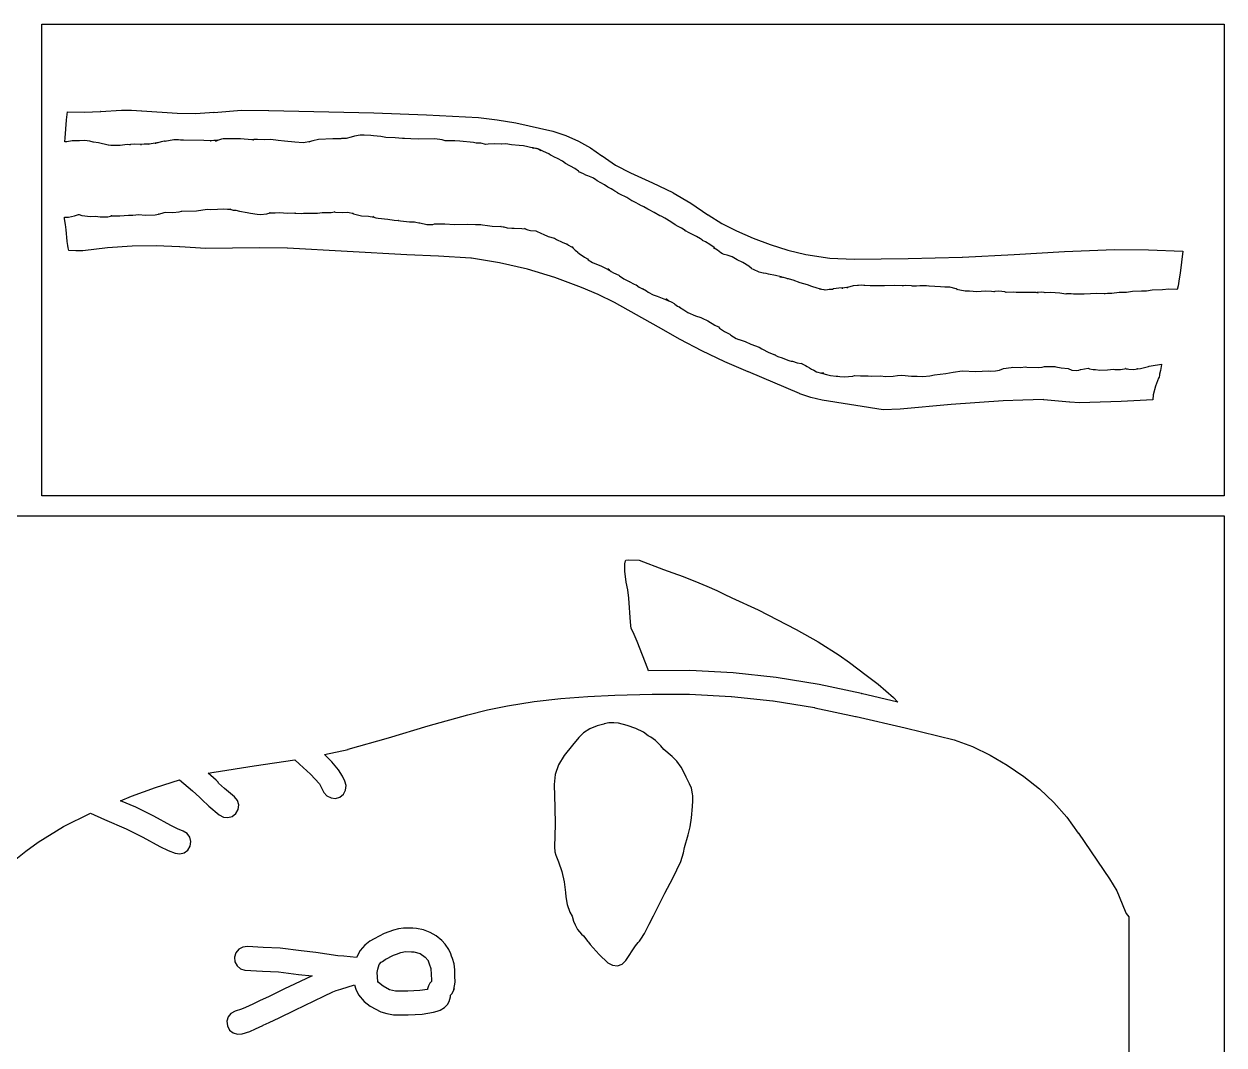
# Model space of a CAD drawing. Extents: x -1 to 629, y 2 to 3679.
# Drawn here: x 258.6 to 502.8, y 3471.5 to 3679.1 of the extents above; entities that cross this region are included whole.
import ezdxf

# ---------------------------------------------------------------- set-up
doc = ezdxf.new("R2010")
doc.units = 0

msp = doc.modelspace()

# ---------------------------------------------------------------- linework, layer by layer
at = {"layer": 'Calque 1'}
for p, q in [((262.226, 3679.14), (502.75, 3679.14)), ((262.226, 3583.15), (262.226, 3679.14)), ((502.75, 3679.14), (502.75, 3583.15)), ((266.977, 3656.01), (267.255, 3659.59)), ((267.255, 3659.64), (267.454, 3661.28)), ((267.255, 3659.61), (267.255, 3659.64)), ((267.255, 3659.59), (267.255, 3659.61)), ((267.454, 3661.28), (270.885, 3661.2)), ((270.885, 3661.2), (274.235, 3661.36)), ((274.203, 3661.36), (278.468, 3661.6)), ((274.235, 3661.36), (274.203, 3661.36)), ((278.468, 3661.6), (280.514, 3661.62)), ((280.514, 3661.62), (282.501, 3661.49)), ((282.501, 3661.49), (282.591, 3661.46)), ((282.591, 3661.46), (289.792, 3660.99)), ((289.792, 3660.99), (293.507, 3660.93)), ((293.507, 3660.93), (297.288, 3661.2)), ((297.254, 3661.17), (302.852, 3661.6)), ((297.288, 3661.2), (297.254, 3661.17)), ((302.852, 3661.6), (308.385, 3661.57)), ((308.385, 3661.57), (308.438, 3661.57)), ((308.438, 3661.57), (329.816, 3661.04)), ((329.816, 3661.04), (340.471, 3660.67)), ((340.471, 3660.67), (351.099, 3660.11)), ((351.099, 3660.11), (354.898, 3659.64)), ((354.898, 3659.64), (358.685, 3659.03)), ((358.685, 3659.03), (366.212, 3657.34)), ((366.212, 3657.34), (368.85, 3656.46)), ((266.893, 3655.17), (266.977, 3656.01)), ((267.319, 3655.19), (266.893, 3655.17)), ((266.977, 3656.01), (266.977, 3656.01)), ((268.406, 3655.4), (267.319, 3655.19)), ((269.901, 3655.4), (268.406, 3655.4)), ((270.901, 3655.46), (269.901, 3655.4)), ((272.028, 3655.3), (270.901, 3655.46)), ((272.663, 3655.11), (272.028, 3655.3)), ((272.777, 3655.11), (272.663, 3655.11)), ((273.785, 3654.96), (272.777, 3655.11)), ((275.73, 3654.48), (273.785, 3654.96)), ((281.146, 3654.72), (280.26, 3654.64)), ((282.339, 3654.64), (281.146, 3654.72)), ((283.067, 3654.72), (282.339, 3654.64)), ((284.048, 3654.72), (283.067, 3654.72)), ((284.048, 3654.72), (284.027, 3654.69)), ((284.027, 3654.69), (284.048, 3654.72)), ((284.906, 3654.85), (284.048, 3654.72)), ((284.048, 3654.72), (284.048, 3654.72)), ((285.308, 3654.9), (284.906, 3654.85)), ((285.514, 3654.93), (285.308, 3654.9)), ((285.628, 3654.96), (285.329, 3654.9)), ((285.329, 3654.9), (285.525, 3654.93)), ((285.525, 3654.93), (285.514, 3654.93)), ((285.829, 3654.98), (285.628, 3654.96)), ((286.501, 3655.19), (285.829, 3654.98)), ((285.829, 3654.98), (285.914, 3655.01)), ((285.84, 3654.98), (285.829, 3654.98)), ((285.829, 3654.98), (285.829, 3654.98)), ((285.914, 3655.01), (285.84, 3654.98)), ((287.221, 3655.3), (286.501, 3655.19)), ((287.321, 3655.3), (287.221, 3655.3)), ((289.115, 3655.59), (287.242, 3655.27)), ((287.242, 3655.27), (287.321, 3655.3)), ((290.054, 3655.59), (289.115, 3655.59)), ((290.425, 3655.51), (290.054, 3655.59)), ((291.057, 3655.48), (290.425, 3655.51)), ((295.224, 3655.43), (291.057, 3655.48)), ((296.502, 3655.38), (295.224, 3655.43)), ((296.629, 3655.4), (296.502, 3655.38)), ((296.502, 3655.38), (296.558, 3655.38)), ((296.558, 3655.38), (296.502, 3655.38)), ((296.502, 3655.38), (296.502, 3655.38)), ((296.785, 3655.4), (296.629, 3655.4)), ((297.209, 3655.43), (296.785, 3655.4)), ((297.632, 3655.46), (297.209, 3655.43)), ((297.78, 3655.4), (297.598, 3655.3)), ((297.598, 3655.3), (297.693, 3655.35)), ((297.661, 3655.46), (297.632, 3655.46)), ((297.632, 3655.46), (297.703, 3655.46)), ((297.703, 3655.46), (297.632, 3655.46)), ((297.632, 3655.46), (297.632, 3655.46)), ((298.05, 3655.51), (297.661, 3655.46)), ((297.693, 3655.35), (297.78, 3655.4)), ((298.78, 3655.72), (297.78, 3655.4)), ((297.78, 3655.4), (297.918, 3655.46)), ((297.78, 3655.4), (297.78, 3655.4)), ((297.918, 3655.46), (298.05, 3655.51)), ((299.103, 3655.75), (298.78, 3655.72)), ((300.902, 3655.78), (299.103, 3655.75)), ((302.694, 3655.8), (300.902, 3655.78)), ((304.937, 3655.59), (302.694, 3655.8)), ((305.366, 3655.56), (304.937, 3655.59)), ((305.374, 3655.62), (305.281, 3655.59)), ((305.281, 3655.59), (305.366, 3655.56)), ((306.099, 3655.62), (305.374, 3655.62)), ((307.509, 3655.56), (306.099, 3655.62)), ((308.774, 3655.64), (307.509, 3655.56)), ((309.866, 3655.54), (308.774, 3655.64)), ((310.348, 3655.43), (309.866, 3655.54)), ((311.642, 3655.33), (310.348, 3655.43)), ((313.698, 3655.09), (311.642, 3655.33)), ((315.409, 3654.98), (313.698, 3655.09)), ((315.835, 3655.06), (315.409, 3654.98)), ((316.597, 3655.17), (315.835, 3655.06)), ((316.708, 3655.17), (316.597, 3655.17)), ((317.399, 3655.38), (316.642, 3655.14)), ((316.642, 3655.14), (316.708, 3655.17)), ((318.558, 3655.62), (317.399, 3655.38)), ((321.447, 3655.78), (318.558, 3655.62)), ((322.828, 3655.78), (321.447, 3655.78)), ((323.051, 3655.8), (322.828, 3655.78)), ((323.191, 3655.83), (323.051, 3655.8)), ((323.487, 3655.83), (323.191, 3655.83)), ((324.149, 3655.83), (323.487, 3655.83)), ((325.199, 3656.12), (324.149, 3655.83)), ((325.842, 3656.33), (325.199, 3656.12)), ((326.98, 3656.54), (325.842, 3656.33)), ((327.816, 3656.52), (326.98, 3656.54)), ((329.192, 3656.49), (327.816, 3656.52)), ((329.713, 3656.36), (329.192, 3656.49)), ((331.224, 3656.28), (329.713, 3656.36)), ((332.197, 3656.07), (331.224, 3656.28)), ((334.145, 3655.99), (332.197, 3656.07)), ((335.592, 3655.85), (334.145, 3655.99)), ((335.875, 3655.85), (335.592, 3655.85)), ((336.007, 3655.88), (335.875, 3655.85)), ((337.314, 3655.8), (336.007, 3655.88)), ((338.965, 3655.7), (337.314, 3655.8)), ((342.167, 3655.75), (338.965, 3655.7)), ((343.662, 3655.56), (342.167, 3655.75)), ((344.326, 3655.4), (343.662, 3655.56)), ((345.445, 3655.4), (344.326, 3655.4)), ((346.236, 3655.35), (345.445, 3655.4)), ((347.3, 3655.3), (346.236, 3655.35)), ((350.088, 3655.03), (347.3, 3655.3)), ((350.578, 3654.93), (350.088, 3655.03)), ((351.541, 3654.88), (350.578, 3654.93)), ((352.546, 3654.66), (351.541, 3654.88)), ((354.393, 3654.74), (353.075, 3654.69)), ((355.761, 3654.72), (354.393, 3654.74)), ((355.851, 3654.72), (355.756, 3654.69)), ((355.756, 3654.69), (355.761, 3654.72)), ((356.674, 3654.74), (355.851, 3654.72)), ((357.772, 3654.58), (356.674, 3654.74)), ((368.85, 3656.46), (371.403, 3655.3)), ((371.403, 3655.3), (373.85, 3653.92)), ((275.822, 3654.48), (275.73, 3654.48)), ((276.307, 3654.45), (275.822, 3654.48)), ((277.974, 3654.4), (276.307, 3654.45)), ((278.196, 3654.45), (277.974, 3654.4)), ((279.603, 3654.61), (278.196, 3654.45)), ((280.22, 3654.58), (279.603, 3654.61)), ((280.26, 3654.64), (280.133, 3654.58)), ((280.133, 3654.58), (280.22, 3654.58)), ((282.339, 3654.64), (282.538, 3654.61)), ((282.538, 3654.61), (282.339, 3654.64)), ((282.339, 3654.64), (282.339, 3654.64)), ((353.075, 3654.69), (352.546, 3654.66)), ((359.373, 3654.4), (357.772, 3654.58)), ((360.264, 3654.35), (359.373, 3654.4)), ((362.256, 3653.9), (360.264, 3654.35)), ((362.182, 3653.92), (362.095, 3653.95)), ((362.095, 3653.95), (362.256, 3653.9)), ((362.413, 3653.87), (362.182, 3653.92)), ((362.685, 3653.84), (362.413, 3653.87)), ((362.849, 3653.79), (362.685, 3653.84)), ((363.016, 3653.76), (362.849, 3653.79)), ((363.159, 3653.76), (363.016, 3653.76)), ((363.783, 3653.37), (363.159, 3653.76)), ((363.519, 3653.63), (363.508, 3653.61)), ((363.508, 3653.61), (363.783, 3653.37)), ((364.323, 3653.24), (363.519, 3653.63)), ((365.41, 3652.71), (364.323, 3653.24)), ((365.738, 3652.47), (365.41, 3652.71)), ((365.775, 3652.44), (365.738, 3652.47)), ((366.529, 3652.04), (365.775, 3652.44)), ((373.85, 3653.92), (376.176, 3652.34)), ((376.176, 3652.34), (376.211, 3652.31)), ((376.211, 3652.31), (378.944, 3650.46)), ((367.157, 3651.75), (366.529, 3652.04)), ((368.143, 3651.22), (367.157, 3651.75)), ((368.8, 3650.75), (368.143, 3651.22)), ((370.66, 3649.72), (368.8, 3650.75)), ((378.944, 3650.46), (382, 3648.84)), ((371.435, 3649.19), (370.66, 3649.72)), ((371.557, 3649.08), (371.435, 3649.19)), ((372.456, 3648.68), (371.501, 3649.08)), ((371.501, 3649.08), (371.557, 3649.08)), ((372.914, 3648.39), (372.456, 3648.68)), ((373.308, 3648.29), (372.914, 3648.39)), ((374.332, 3647.84), (373.308, 3648.29)), ((374.575, 3647.71), (374.332, 3647.84)), ((374.89, 3647.49), (374.575, 3647.71)), ((375.195, 3647.23), (374.89, 3647.49)), ((382, 3648.84), (386.458, 3646.86)), ((376.732, 3646.41), (375.195, 3647.23)), ((377.388, 3645.93), (376.732, 3646.41)), ((378.057, 3645.59), (377.388, 3645.93)), ((378.425, 3645.38), (378.057, 3645.59)), ((378.835, 3645.17), (378.425, 3645.38)), ((379.409, 3644.8), (378.835, 3645.17)), ((386.458, 3646.86), (390.638, 3644.85)), ((379.817, 3644.5), (379.38, 3644.77)), ((379.38, 3644.77), (379.465, 3644.72)), ((379.465, 3644.72), (379.409, 3644.8)), ((381.243, 3643.87), (379.817, 3644.5)), ((382.277, 3643.18), (381.243, 3643.87)), ((382.489, 3643.08), (382.277, 3643.18)), ((382.86, 3642.92), (382.489, 3643.08)), ((383.881, 3642.33), (382.86, 3642.92)), ((390.638, 3644.85), (390.67, 3644.82)), ((390.67, 3644.82), (394.29, 3642.7)), ((394.29, 3642.7), (397.771, 3640.32)), ((267.673, 3639.87), (268.89, 3640.11)), ((268.89, 3640.11), (269.695, 3640.4)), ((269.695, 3640.4), (269.859, 3640.4)), ((269.859, 3640.4), (270.396, 3640.19)), ((270.396, 3640.19), (272.147, 3640.01)), ((275.648, 3639.93), (276.516, 3640.11)), ((276.516, 3640.11), (276.286, 3640.09)), ((276.286, 3640.09), (276.516, 3640.11)), ((276.516, 3640.11), (278.132, 3640.14)), ((276.516, 3640.11), (276.516, 3640.11)), ((278.132, 3640.14), (279.844, 3640.24)), ((279.844, 3640.24), (280.728, 3640.27)), ((280.728, 3640.27), (281.995, 3640.38)), ((281.995, 3640.38), (283.26, 3640.27)), ((283.26, 3640.27), (285.295, 3640.35)), ((285.295, 3640.35), (285.993, 3640.48)), ((285.993, 3640.48), (285.911, 3640.46)), ((285.911, 3640.46), (286.009, 3640.46)), ((286.009, 3640.46), (286.707, 3640.64)), ((286.707, 3640.64), (287.118, 3640.83)), ((287.118, 3640.83), (287.501, 3640.85)), ((287.501, 3640.85), (288.906, 3640.83)), ((288.906, 3640.83), (290.2, 3640.93)), ((290.2, 3640.93), (290.671, 3641.04)), ((290.671, 3641.04), (290.726, 3641.04)), ((290.726, 3641.04), (293.735, 3641.17)), ((293.735, 3641.17), (295.883, 3641.46)), ((295.883, 3641.46), (296.518, 3641.41)), ((296.518, 3641.41), (297.95, 3641.46)), ((297.95, 3641.46), (299.249, 3641.57)), ((299.249, 3641.57), (300.045, 3641.49)), ((300.045, 3641.49), (300.535, 3641.46)), ((300.535, 3641.46), (301.138, 3641.3)), ((300.535, 3641.46), (300.704, 3641.43)), ((300.704, 3641.43), (300.535, 3641.46)), ((300.535, 3641.46), (300.535, 3641.46)), ((301.138, 3641.3), (301.704, 3641.25)), ((301.704, 3641.25), (301.736, 3641.25)), ((301.736, 3641.25), (302.482, 3641.09)), ((302.482, 3641.09), (303.99, 3640.83)), ((303.99, 3640.83), (304.683, 3640.64)), ((304.683, 3640.64), (306.054, 3640.46)), ((306.054, 3640.46), (306.763, 3640.4)), ((306.763, 3640.4), (308.001, 3640.56)), ((308.001, 3640.56), (308.673, 3640.72)), ((308.673, 3640.72), (308.549, 3640.72)), ((308.549, 3640.72), (308.673, 3640.72)), ((308.673, 3640.72), (309.718, 3640.72)), ((308.673, 3640.72), (308.673, 3640.72)), ((309.718, 3640.72), (310.583, 3640.77)), ((310.583, 3640.77), (312.211, 3640.67)), ((312.211, 3640.67), (313.75, 3640.72)), ((313.75, 3640.72), (313.7, 3640.69)), ((313.7, 3640.69), (313.899, 3640.64)), ((313.899, 3640.64), (315.036, 3640.61)), ((315.036, 3640.61), (315.454, 3640.64)), ((315.454, 3640.64), (315.796, 3640.69)), ((315.796, 3640.69), (316.915, 3640.64)), ((316.915, 3640.64), (318.336, 3640.69)), ((318.336, 3640.69), (319.248, 3640.83)), ((319.248, 3640.83), (321.093, 3640.83)), ((321.093, 3640.83), (321.791, 3640.91)), ((321.791, 3640.91), (321.73, 3640.91)), ((321.73, 3640.91), (321.955, 3640.88)), ((321.955, 3640.88), (323.514, 3640.8)), ((323.514, 3640.8), (324.524, 3640.88)), ((324.524, 3640.88), (324.741, 3640.8)), ((324.741, 3640.8), (325.355, 3640.69)), ((325.355, 3640.69), (325.368, 3640.69)), ((325.368, 3640.69), (325.511, 3640.64)), ((325.559, 3640.61), (325.509, 3640.61)), ((325.509, 3640.61), (325.651, 3640.56)), ((325.511, 3640.64), (325.559, 3640.61)), ((325.651, 3640.56), (325.662, 3640.56)), ((325.662, 3640.56), (327.263, 3640.14)), ((327.263, 3640.14), (328.723, 3640.06)), ((328.723, 3640.06), (329.784, 3639.87)), ((383.979, 3642.28), (383.881, 3642.33)), ((384.749, 3641.96), (383.979, 3642.28)), ((385.516, 3641.51), (384.749, 3641.96)), ((385.773, 3641.36), (385.516, 3641.51)), ((386.812, 3640.83), (385.773, 3641.36)), ((387.992, 3640.11), (386.812, 3640.83)), ((388.244, 3640.03), (387.992, 3640.11)), ((397.771, 3640.32), (397.806, 3640.3)), ((397.806, 3640.3), (400.613, 3638.55)), ((266.861, 3639.48), (266.843, 3639.87)), ((266.843, 3639.87), (267.673, 3639.87)), ((267.028, 3638.39), (266.861, 3639.48)), ((267.202, 3637.28), (267.028, 3638.39)), ((272.147, 3640.01), (273.153, 3640.03)), ((273.153, 3640.03), (274.089, 3639.9)), ((274.089, 3639.9), (275.648, 3639.93)), ((329.797, 3639.87), (329.599, 3639.98)), ((329.599, 3639.98), (329.673, 3639.95)), ((329.673, 3639.95), (329.797, 3639.87)), ((329.784, 3639.87), (329.797, 3639.87)), ((329.797, 3639.87), (330.165, 3639.74)), ((329.797, 3639.87), (329.797, 3639.87)), ((330.165, 3639.74), (330.636, 3639.64)), ((330.636, 3639.64), (332.61, 3639.42)), ((332.61, 3639.42), (333.925, 3639.21)), ((333.925, 3639.21), (334.732, 3639.16)), ((334.732, 3639.16), (335.195, 3639.08)), ((334.732, 3639.16), (334.817, 3639.16)), ((334.817, 3639.16), (334.732, 3639.16)), ((334.732, 3639.16), (334.732, 3639.16)), ((335.195, 3639.08), (337.018, 3638.92)), ((337.018, 3638.92), (338.066, 3638.89)), ((338.066, 3638.89), (338.32, 3638.82)), ((338.32, 3638.82), (338.91, 3638.68)), ((338.91, 3638.68), (339.127, 3638.68)), ((339.127, 3638.68), (340.547, 3638.39)), ((340.547, 3638.39), (341.796, 3638.39)), ((341.796, 3638.39), (342.143, 3638.47)), ((342.143, 3638.47), (342.863, 3638.52)), ((342.863, 3638.52), (342.974, 3638.52)), ((342.974, 3638.52), (343.511, 3638.5)), ((343.511, 3638.5), (344.064, 3638.5)), ((344.064, 3638.5), (344.23, 3638.5)), ((344.23, 3638.5), (346.183, 3638.34)), ((346.183, 3638.34), (348.829, 3638.45)), ((348.829, 3638.45), (350.485, 3638.37)), ((350.485, 3638.37), (351.557, 3638.39)), ((351.557, 3638.39), (351.922, 3638.29)), ((351.922, 3638.29), (352.911, 3638.18)), ((352.911, 3638.18), (353.893, 3638.02)), ((353.893, 3638.02), (355.631, 3637.97)), ((355.631, 3637.97), (356.097, 3637.89)), ((355.631, 3637.97), (355.687, 3637.97)), ((355.687, 3637.97), (355.631, 3637.97)), ((355.631, 3637.97), (355.631, 3637.97)), ((356.097, 3637.89), (356.248, 3637.86)), ((356.248, 3637.86), (356.885, 3637.7)), ((356.885, 3637.7), (357.867, 3637.62)), ((357.867, 3637.62), (358.364, 3637.62)), ((358.364, 3637.62), (359.878, 3637.57)), ((388.392, 3639.98), (388.244, 3640.03)), ((388.979, 3639.66), (388.392, 3639.98)), ((390.204, 3638.89), (388.979, 3639.66)), ((391.077, 3638.26), (390.204, 3638.89)), ((391.726, 3637.92), (391.077, 3638.26)), ((392.374, 3637.62), (391.726, 3637.92)), ((393.112, 3637.15), (392.374, 3637.62)), ((400.613, 3638.55), (403.558, 3637.1)), ((267.411, 3634.98), (267.202, 3637.28)), ((359.878, 3637.57), (360.611, 3637.49)), ((360.6, 3637.49), (360.471, 3637.55)), ((360.471, 3637.55), (360.494, 3637.55)), ((360.494, 3637.55), (360.6, 3637.49)), ((360.611, 3637.49), (360.6, 3637.49)), ((360.6, 3637.49), (361.095, 3637.25)), ((360.6, 3637.49), (360.6, 3637.49)), ((361.095, 3637.25), (361.627, 3637.12)), ((361.627, 3637.12), (362.772, 3637.04)), ((362.772, 3637.04), (362.73, 3637.04)), ((362.73, 3637.04), (362.772, 3637.04)), ((362.772, 3637.04), (363.897, 3636.54)), ((362.772, 3637.04), (362.772, 3637.04)), ((363.897, 3636.54), (364.206, 3636.41)), ((364.206, 3636.41), (365.23, 3635.91)), ((365.23, 3635.91), (366.519, 3635.56)), ((366.519, 3635.56), (366.961, 3635.3)), ((366.961, 3635.3), (368.101, 3634.74)), ((394.081, 3636.59), (393.043, 3637.12)), ((393.043, 3637.12), (393.173, 3637.07)), ((393.173, 3637.07), (393.112, 3637.15)), ((394.787, 3636.28), (394.081, 3636.59)), ((395.001, 3636.09), (394.787, 3636.28)), ((395.422, 3635.93), (395.001, 3636.09)), ((396.242, 3635.46), (395.422, 3635.93)), ((396.631, 3635.16), (396.242, 3635.46)), ((403.558, 3637.1), (406.96, 3635.61)), ((406.96, 3635.61), (410.445, 3634.29)), ((267.43, 3634.87), (267.411, 3634.98)), ((267.557, 3634.11), (267.43, 3634.87)), ((267.61, 3633.6), (267.557, 3634.11)), ((267.716, 3633.1), (267.594, 3633.6)), ((267.594, 3633.6), (267.61, 3633.6)), ((269.166, 3632.99), (267.716, 3633.1)), ((270.56, 3632.99), (269.166, 3632.99)), ((275.579, 3633.58), (270.56, 3632.99)), ((280.633, 3633.92), (275.579, 3633.58)), ((285.504, 3634.03), (280.633, 3633.92)), ((290.277, 3633.79), (285.504, 3634.03)), ((290.319, 3633.79), (290.277, 3633.79)), ((295.637, 3633.5), (290.319, 3633.79)), ((301.056, 3633.52), (295.637, 3633.5)), ((306.57, 3633.6), (301.056, 3633.52)), ((312.179, 3633.55), (306.57, 3633.6)), ((312.248, 3633.55), (312.179, 3633.55)), ((336.47, 3632.2), (312.248, 3633.55)), ((368.101, 3634.74), (368.927, 3634.42)), ((368.927, 3634.42), (369.072, 3634.42)), ((369.072, 3634.42), (369.392, 3634.13)), ((369.392, 3634.13), (370.326, 3633.58)), ((370.326, 3633.58), (370.091, 3633.81)), ((370.091, 3633.81), (370.339, 3633.55)), ((370.318, 3633.55), (370.273, 3633.58)), ((370.273, 3633.58), (370.329, 3633.55)), ((370.329, 3633.55), (370.318, 3633.55)), ((370.329, 3633.55), (370.329, 3633.55)), ((370.339, 3633.55), (370.424, 3633.52)), ((370.424, 3633.52), (370.342, 3633.55)), ((370.342, 3633.55), (370.734, 3633.15)), ((370.734, 3633.15), (371.022, 3632.92)), ((371.022, 3632.92), (371.189, 3632.78)), ((371.189, 3632.78), (371.25, 3632.76)), ((371.25, 3632.76), (371.583, 3632.44)), ((371.25, 3632.73), (371.316, 3632.7)), ((371.316, 3632.7), (371.25, 3632.73)), ((371.25, 3632.73), (371.25, 3632.73)), ((396.61, 3635.14), (396.631, 3635.16)), ((396.684, 3635.11), (396.61, 3635.14)), ((397.261, 3634.85), (396.684, 3635.11)), ((398.168, 3634.32), (397.261, 3634.85)), ((399.004, 3633.68), (398.168, 3634.32)), ((399.735, 3633.13), (398.864, 3633.6)), ((398.864, 3633.6), (399.272, 3633.39)), ((399.34, 3633.37), (399.004, 3633.68)), ((399.272, 3633.39), (399.34, 3633.37)), ((400.375, 3632.62), (399.735, 3633.13)), ((410.445, 3634.29), (414.012, 3633.15)), ((414.012, 3633.15), (417.655, 3632.23)), ((460.089, 3632.28), (470.302, 3632.84)), ((470.302, 3632.84), (480.483, 3633.26)), ((480.483, 3633.26), (487.415, 3633.18)), ((487.415, 3633.18), (494.402, 3632.92)), ((494.405, 3632.92), (493.857, 3628.47)), ((494.402, 3632.92), (494.405, 3632.92)), ((336.499, 3632.2), (336.47, 3632.2)), ((342.947, 3631.91), (336.499, 3632.2)), ((349.53, 3631.51), (342.947, 3631.91)), ((349.631, 3631.51), (349.53, 3631.51)), ((355.38, 3630.59), (349.631, 3631.51)), ((361.039, 3629.24), (355.38, 3630.59)), ((371.583, 3632.44), (372.67, 3631.7)), ((372.67, 3631.7), (373.247, 3631.38)), ((373.247, 3631.38), (373.401, 3631.2)), ((373.401, 3631.2), (374.282, 3630.61)), ((374.282, 3630.61), (375.404, 3630.14)), ((400.359, 3632.6), (400.29, 3632.65)), ((400.29, 3632.65), (400.375, 3632.62)), ((400.375, 3632.62), (400.359, 3632.6)), ((400.753, 3632.41), (400.375, 3632.62)), ((400.375, 3632.62), (400.375, 3632.62)), ((401.055, 3632.23), (400.753, 3632.41)), ((401.682, 3632.12), (401.055, 3632.23)), ((402.701, 3631.75), (401.682, 3632.12)), ((403.719, 3631.14), (402.701, 3631.75)), ((404.844, 3630.64), (403.719, 3631.14)), ((406.101, 3629.87), (404.844, 3630.64)), ((417.655, 3632.23), (417.665, 3632.23)), ((417.665, 3632.23), (422.568, 3631.49)), ((422.568, 3631.49), (427.532, 3631.33)), ((427.481, 3631.33), (438.467, 3631.43)), ((427.532, 3631.33), (427.481, 3631.33)), ((438.467, 3631.43), (449.513, 3631.72)), ((449.513, 3631.72), (449.524, 3631.72)), ((449.524, 3631.72), (460.081, 3632.28)), ((460.081, 3632.28), (460.089, 3632.28)), ((366.593, 3627.57), (361.039, 3629.24)), ((375.404, 3630.14), (375.972, 3629.98)), ((375.972, 3629.98), (377.465, 3629.18)), ((377.716, 3629.08), (377.414, 3629.37)), ((377.414, 3629.37), (378.084, 3628.79)), ((377.465, 3629.18), (377.787, 3629.03)), ((377.787, 3629.03), (377.682, 3629.11)), ((377.682, 3629.11), (377.766, 3629.03)), ((377.766, 3629.03), (377.716, 3629.08)), ((378.084, 3628.79), (378.531, 3628.55)), ((378.531, 3628.55), (379.608, 3628.05)), ((379.608, 3628.05), (379.751, 3627.89)), ((379.751, 3627.89), (380.626, 3627.31)), ((406.616, 3629.4), (406.101, 3629.87)), ((406.691, 3629.37), (406.616, 3629.4)), ((407.056, 3629.21), (406.691, 3629.37)), ((408.191, 3628.68), (407.056, 3629.21)), ((408.969, 3628.47), (408.191, 3628.68)), ((409.045, 3628.47), (408.969, 3628.47)), ((409.598, 3628.39), (409.045, 3628.47)), ((410.101, 3628.26), (409.598, 3628.39)), ((411.524, 3627.99), (410.101, 3628.26)), ((412.681, 3627.68), (411.524, 3627.99)), ((493.857, 3628.47), (493.595, 3627.33)), ((372.028, 3625.56), (366.593, 3627.57)), ((375.417, 3624.13), (372.028, 3625.56)), ((380.626, 3627.31), (381.748, 3626.78)), ((381.748, 3626.78), (382.759, 3626.19)), ((381.751, 3626.78), (381.767, 3626.8)), ((381.767, 3626.8), (381.751, 3626.78)), ((381.751, 3626.78), (381.751, 3626.78)), ((382.759, 3626.19), (383.071, 3626.09)), ((383.071, 3626.09), (383.132, 3626.06)), ((383.132, 3626.06), (383.783, 3625.59)), ((383.132, 3626.06), (383.301, 3625.96)), ((383.301, 3625.96), (383.132, 3626.06)), ((383.132, 3626.06), (383.132, 3626.06)), ((383.783, 3625.59), (384.431, 3625.27)), ((412.411, 3627.62), (412.681, 3627.68)), ((412.533, 3627.62), (412.411, 3627.62)), ((412.802, 3627.62), (412.533, 3627.62)), ((412.845, 3627.6), (412.802, 3627.62)), ((413.138, 3627.57), (412.826, 3627.62)), ((412.826, 3627.62), (412.845, 3627.6)), ((412.845, 3627.62), (412.943, 3627.6)), ((412.874, 3627.6), (412.845, 3627.62)), ((412.845, 3627.62), (412.845, 3627.62)), ((412.943, 3627.6), (412.874, 3627.6)), ((413.601, 3627.44), (413.138, 3627.57)), ((413.837, 3627.39), (413.601, 3627.44)), ((413.977, 3627.33), (413.837, 3627.39)), ((414.146, 3627.28), (413.977, 3627.33)), ((414.348, 3627.23), (414.146, 3627.28)), ((415.086, 3627.04), (414.348, 3627.23)), ((416.499, 3626.49), (415.086, 3627.04)), ((418.007, 3626.09), (416.499, 3626.49)), ((418.872, 3625.72), (418.007, 3626.09)), ((419.996, 3625.4), (418.872, 3625.72)), ((424.375, 3625.43), (423.312, 3625.24)), ((425.145, 3625.45), (424.375, 3625.43)), ((425.1, 3625.43), (424.992, 3625.4)), ((424.992, 3625.4), (425.185, 3625.43)), ((425.576, 3625.48), (425.1, 3625.43)), ((425.185, 3625.43), (425.145, 3625.45)), ((426.127, 3625.56), (425.576, 3625.48)), ((426.193, 3625.56), (426.05, 3625.53)), ((426.05, 3625.53), (426.127, 3625.56)), ((427.315, 3625.9), (426.127, 3625.56)), ((426.127, 3625.56), (426.193, 3625.56)), ((426.127, 3625.56), (426.127, 3625.56)), ((428.22, 3625.93), (427.315, 3625.9)), ((428.418, 3625.93), (428.22, 3625.93)), ((428.905, 3626.01), (428.418, 3625.93)), ((429.498, 3625.98), (428.905, 3626.01)), ((429.664, 3625.93), (429.498, 3625.98)), ((430.765, 3625.9), (429.664, 3625.93)), ((431.143, 3625.85), (430.765, 3625.9)), ((433.657, 3625.85), (431.143, 3625.85)), ((435.771, 3625.96), (433.657, 3625.85)), ((437.279, 3625.88), (435.771, 3625.96)), ((437.29, 3625.88), (437.279, 3625.88)), ((437.329, 3625.88), (437.29, 3625.88)), ((437.578, 3625.9), (437.329, 3625.88)), ((438.052, 3625.96), (437.578, 3625.9)), ((439.171, 3625.9), (438.052, 3625.96)), ((439.377, 3625.82), (439.171, 3625.9)), ((440.168, 3625.82), (439.377, 3625.82)), ((440.856, 3625.9), (440.168, 3625.82)), ((442.206, 3625.9), (440.856, 3625.9)), ((442.714, 3625.82), (442.206, 3625.9)), ((442.78, 3625.8), (442.714, 3625.82)), ((445.05, 3625.67), (442.78, 3625.8)), ((445.981, 3625.64), (445.05, 3625.67)), ((446.989, 3625.61), (445.981, 3625.64)), ((448.278, 3625.27), (446.989, 3625.61)), ((493.397, 3625.85), (493.217, 3625.16)), ((493.595, 3627.33), (493.397, 3625.85)), ((378.716, 3622.49), (375.417, 3624.13)), ((384.431, 3625.27), (384.518, 3625.24)), ((384.518, 3625.24), (384.439, 3625.32)), ((384.439, 3625.32), (385.286, 3624.87)), ((385.286, 3624.87), (385.595, 3624.61)), ((385.595, 3624.61), (386.593, 3624.08)), ((386.593, 3624.08), (387.455, 3623.81)), ((387.455, 3623.81), (389.106, 3623.1)), ((389.106, 3623.1), (389.757, 3622.81)), ((389.757, 3622.81), (389.175, 3623.21)), ((389.175, 3623.21), (389.643, 3622.91)), ((420.43, 3625.3), (419.996, 3625.4)), ((420.451, 3625.3), (420.43, 3625.3)), ((420.502, 3625.22), (420.451, 3625.3)), ((420.729, 3625.19), (420.462, 3625.3)), ((420.462, 3625.3), (420.573, 3625.22)), ((420.573, 3625.22), (420.502, 3625.22)), ((420.936, 3625.16), (420.729, 3625.19)), ((421.433, 3625.06), (420.936, 3625.16)), ((421.592, 3625.03), (421.433, 3625.06)), ((422.1, 3625.08), (421.592, 3625.03)), ((422.436, 3625.11), (422.1, 3625.08)), ((422.695, 3625.11), (422.436, 3625.11)), ((422.801, 3625.11), (422.695, 3625.11)), ((423.118, 3625.14), (422.801, 3625.11)), ((423.312, 3625.24), (423.118, 3625.14)), ((448.473, 3625.14), (448.278, 3625.27)), ((448.389, 3625.11), (448.473, 3625.14)), ((449.019, 3625.03), (448.389, 3625.11)), ((450.079, 3624.82), (449.019, 3625.03)), ((450.312, 3624.79), (450.079, 3624.82)), ((450.963, 3624.79), (450.265, 3624.79)), ((450.265, 3624.79), (450.312, 3624.79)), ((452.442, 3624.63), (450.963, 3624.79)), ((454.22, 3624.77), (452.442, 3624.63)), ((455.445, 3624.74), (454.22, 3624.77)), ((455.895, 3624.66), (455.445, 3624.74)), ((455.959, 3624.66), (455.895, 3624.66)), ((456.104, 3624.71), (455.959, 3624.66)), ((456.937, 3624.77), (456.104, 3624.71)), ((458.181, 3624.66), (456.937, 3624.77)), ((458.44, 3624.55), (458.181, 3624.66)), ((460.007, 3624.58), (458.44, 3624.55)), ((460.496, 3624.53), (460.007, 3624.58)), ((460.951, 3624.53), (460.496, 3624.53)), ((464.481, 3624.5), (460.951, 3624.53)), ((464.96, 3624.45), (464.481, 3624.5)), ((465.523, 3624.58), (464.661, 3624.55)), ((464.661, 3624.55), (464.96, 3624.45)), ((466.171, 3624.55), (465.523, 3624.58)), ((466.38, 3624.48), (466.171, 3624.55)), ((467.465, 3624.55), (466.38, 3624.48)), ((469.365, 3624.4), (467.465, 3624.55)), ((470.55, 3624.21), (469.365, 3624.4)), ((470.72, 3624.26), (470.55, 3624.21)), ((471.648, 3624.24), (470.72, 3624.26)), ((472.098, 3624.18), (471.648, 3624.24)), ((474.268, 3624.16), (472.098, 3624.18)), ((476.869, 3624.32), (474.268, 3624.16)), ((478.361, 3624.24), (476.869, 3624.32)), ((478.464, 3624.26), (478.361, 3624.24)), ((478.578, 3624.26), (478.464, 3624.26)), ((479.043, 3624.34), (478.578, 3624.26)), ((479.845, 3624.34), (479.043, 3624.34)), ((479.946, 3624.32), (479.845, 3624.34)), ((481.422, 3624.53), (479.946, 3624.32)), ((482.766, 3624.5), (481.422, 3624.53)), ((482.914, 3624.55), (482.766, 3624.5)), ((483.74, 3624.69), (482.914, 3624.55)), ((484.147, 3624.71), (483.74, 3624.69)), ((485.978, 3624.79), (484.147, 3624.71)), ((486.581, 3624.77), (485.978, 3624.79)), ((486.902, 3624.77), (486.581, 3624.77)), ((486.981, 3624.77), (486.902, 3624.77)), ((488.14, 3624.98), (486.981, 3624.77)), ((490.254, 3625.08), (488.14, 3624.98)), ((491.521, 3625.22), (490.254, 3625.08)), ((493.164, 3625.16), (491.521, 3625.22)), ((493.217, 3625.16), (493.164, 3625.16)), ((387.675, 3617.49), (378.716, 3622.49)), ((378.716, 3622.49), (378.716, 3622.49)), ((389.643, 3622.91), (390.387, 3622.57)), ((390.387, 3622.57), (390.916, 3622.28)), ((390.916, 3622.28), (391.056, 3622.15)), ((391.056, 3622.15), (391.572, 3621.78)), ((391.572, 3621.78), (392.009, 3621.54)), ((392.009, 3621.54), (392.004, 3621.56)), ((392.004, 3621.56), (392.832, 3620.98)), ((392.832, 3620.98), (393.697, 3620.43)), ((393.697, 3620.43), (395.224, 3619.79)), ((395.224, 3619.79), (396.3, 3619.45)), ((396.3, 3619.45), (396.565, 3619.29)), ((396.565, 3619.29), (397.726, 3618.73)), ((397.726, 3618.73), (399.195, 3617.86)), ((392.08, 3615), (387.675, 3617.49)), ((399.195, 3617.86), (399.93, 3617.52)), ((399.93, 3617.52), (400.079, 3617.3)), ((400.079, 3617.3), (401.145, 3616.62)), ((401.145, 3616.62), (402.206, 3616.06)), ((402.206, 3616.06), (402.41, 3615.82)), ((402.41, 3615.82), (403.478, 3615.16)), ((396.501, 3612.65), (392.08, 3615)), ((403.478, 3615.16), (404.026, 3614.95)), ((404.026, 3614.95), (404.108, 3614.95)), ((404.108, 3614.95), (405.312, 3614.53)), ((405.312, 3614.53), (406.505, 3614.02)), ((406.505, 3614.02), (408.193, 3613.42)), ((408.193, 3613.42), (408.752, 3613.05)), ((401.166, 3610.45), (396.501, 3612.65)), ((396.501, 3612.65), (396.501, 3612.65)), ((396.501, 3612.65), (396.501, 3612.65)), ((408.752, 3613.05), (410.117, 3612.33)), ((410.117, 3612.33), (411.358, 3611.88)), ((411.358, 3611.88), (411.524, 3611.78)), ((411.358, 3611.85), (411.408, 3611.85)), ((411.408, 3611.85), (411.358, 3611.85)), ((411.358, 3611.85), (411.358, 3611.85)), ((411.524, 3611.78), (411.583, 3611.72)), ((411.583, 3611.72), (412.001, 3611.51)), ((412.001, 3611.51), (412.832, 3611.22)), ((412.832, 3611.22), (412.829, 3611.22)), ((412.829, 3611.22), (412.935, 3611.19)), ((412.832, 3611.22), (413.649, 3610.88)), ((412.906, 3611.19), (412.832, 3611.22)), ((412.832, 3611.22), (412.832, 3611.22)), ((412.935, 3611.19), (412.906, 3611.19)), ((413.649, 3610.88), (414.205, 3610.69)), ((405.974, 3608.39), (401.166, 3610.45)), ((405.984, 3608.39), (405.974, 3608.39)), ((416.417, 3603.97), (405.984, 3608.39)), ((414.205, 3610.69), (414.435, 3610.61)), ((414.435, 3610.61), (414.676, 3610.56)), ((414.676, 3610.56), (414.99, 3610.53)), ((414.99, 3610.53), (415.906, 3610.19)), ((415.906, 3610.19), (416.768, 3610.06)), ((416.768, 3610.06), (416.935, 3610)), ((416.768, 3610.06), (416.951, 3610.03)), ((416.951, 3610.03), (416.768, 3610.06)), ((416.768, 3610.06), (416.768, 3610.06)), ((416.935, 3610), (417.615, 3609.71)), ((417.615, 3609.71), (417.962, 3609.45)), ((417.962, 3609.45), (418.396, 3609.21)), ((418.396, 3609.21), (418.449, 3609.18)), ((418.449, 3609.18), (418.83, 3608.94)), ((418.83, 3608.94), (419.301, 3608.71)), ((419.301, 3608.71), (419.854, 3608.41)), ((419.854, 3608.41), (420.875, 3608.15)), ((446.187, 3608.04), (447.632, 3608.34)), ((447.632, 3608.34), (449.458, 3608.6)), ((449.458, 3608.6), (452.241, 3608.47)), ((452.241, 3608.47), (454.866, 3608.57)), ((454.866, 3608.57), (455.279, 3608.52)), ((455.279, 3608.52), (456.295, 3608.6)), ((456.295, 3608.6), (457.064, 3608.76)), ((457.064, 3608.76), (457.895, 3609.08)), ((457.895, 3609.08), (459.47, 3609.24)), ((459.47, 3609.24), (459.771, 3609.31)), ((459.771, 3609.31), (461.335, 3609.29)), ((461.335, 3609.29), (462.359, 3609.39)), ((462.359, 3609.39), (462.377, 3609.39)), ((462.377, 3609.39), (462.639, 3609.37)), ((462.639, 3609.37), (465.013, 3609.26)), ((465.013, 3609.26), (465.78, 3609.31)), ((465.78, 3609.31), (466.248, 3609.45)), ((466.248, 3609.45), (466.359, 3609.45)), ((466.359, 3609.45), (466.769, 3609.45)), ((466.769, 3609.45), (467.584, 3609.45)), ((467.584, 3609.45), (468.33, 3609.5)), ((468.33, 3609.5), (468.539, 3609.42)), ((468.539, 3609.42), (469.64, 3609.21)), ((469.64, 3609.21), (471.024, 3609.1)), ((471.024, 3609.1), (471.765, 3608.76)), ((471.765, 3608.76), (472.812, 3608.63)), ((472.812, 3608.63), (473.217, 3608.76)), ((473.217, 3608.76), (473.574, 3608.84)), ((473.574, 3608.84), (473.656, 3608.84)), ((473.596, 3608.84), (475.096, 3609.13)), ((473.656, 3608.84), (473.596, 3608.84)), ((475.096, 3609.13), (475.376, 3609)), ((475.376, 3609), (476.144, 3608.86)), ((476.144, 3608.86), (476.628, 3608.89)), ((476.628, 3608.89), (477.472, 3608.76)), ((477.472, 3608.76), (479.075, 3608.79)), ((479.075, 3608.79), (480.295, 3608.92)), ((480.295, 3608.92), (480.538, 3608.86)), ((480.538, 3608.86), (481.663, 3608.89)), ((481.663, 3608.89), (482.496, 3609.02)), ((482.496, 3609.02), (482.811, 3609.08)), ((482.811, 3609.08), (482.705, 3609.05)), ((482.705, 3609.05), (482.838, 3609.02)), ((482.838, 3609.02), (483.115, 3609.02)), ((483.115, 3609.02), (483.375, 3608.94)), ((483.375, 3608.94), (484.38, 3608.86)), ((484.38, 3608.86), (485.129, 3609)), ((485.129, 3609), (484.999, 3609)), ((484.999, 3609), (485.129, 3609)), ((485.129, 3609), (485.782, 3609.1)), ((485.129, 3609), (485.129, 3609)), ((485.782, 3609.1), (487.148, 3609.39)), ((487.148, 3609.39), (487.399, 3609.47)), ((487.399, 3609.47), (487.521, 3609.53)), ((487.521, 3609.53), (487.899, 3609.58)), ((487.899, 3609.58), (490.024, 3609.92)), ((489.849, 3608.65), (489.651, 3607.91)), ((490.021, 3609.9), (489.849, 3608.65)), ((490.024, 3609.92), (490.021, 3609.9)), ((490.024, 3609.92), (490.024, 3609.92)), ((420.875, 3608.15), (421.052, 3608.12)), ((420.875, 3608.15), (420.915, 3608.15)), ((421.068, 3608.15), (420.875, 3608.15)), ((420.875, 3608.15), (420.875, 3608.15)), ((420.915, 3608.15), (421.269, 3608.15)), ((421.052, 3608.12), (421.163, 3608.04)), ((421.319, 3608.15), (421.068, 3608.15)), ((421.163, 3608.04), (421.862, 3607.83)), ((421.269, 3608.15), (421.319, 3608.15)), ((421.862, 3607.83), (422.722, 3607.62)), ((422.722, 3607.62), (423.833, 3607.54)), ((423.833, 3607.54), (424.179, 3607.54)), ((424.179, 3607.54), (424.603, 3607.44)), ((424.603, 3607.44), (425.489, 3607.36)), ((425.489, 3607.36), (427.222, 3607.54)), ((427.222, 3607.54), (427.556, 3607.62)), ((427.556, 3607.62), (428.831, 3607.57)), ((428.831, 3607.57), (430.305, 3607.59)), ((430.305, 3607.59), (430.352, 3607.59)), ((430.352, 3607.59), (430.974, 3607.54)), ((430.974, 3607.54), (432.839, 3607.59)), ((432.839, 3607.59), (433.866, 3607.44)), ((433.866, 3607.44), (435.416, 3607.49)), ((435.416, 3607.49), (436.356, 3607.67)), ((436.356, 3607.67), (437.223, 3607.7)), ((437.223, 3607.7), (439.147, 3607.54)), ((439.147, 3607.54), (440.295, 3607.54)), ((440.295, 3607.54), (441.454, 3607.44)), ((441.454, 3607.44), (442.896, 3607.57)), ((442.896, 3607.57), (443.883, 3607.78)), ((443.883, 3607.78), (446.187, 3608.04)), ((489.457, 3607.09), (488.791, 3605.45)), ((489.574, 3607.3), (489.457, 3607.09)), ((489.624, 3607.7), (489.574, 3607.3)), ((489.651, 3607.91), (489.624, 3607.7)), ((416.488, 3603.94), (416.417, 3603.97)), ((418.668, 3603.18), (416.488, 3603.94)), ((488.354, 3603.71), (488.251, 3602.67)), ((488.791, 3605.45), (488.354, 3603.73)), ((488.354, 3603.73), (488.354, 3603.71)), ((421.028, 3602.65), (418.668, 3603.18)), ((433.424, 3600.64), (421.028, 3602.65)), ((447.275, 3601.72), (436.893, 3600.77)), ((457.789, 3602.49), (447.275, 3601.72)), ((457.832, 3602.49), (457.789, 3602.49)), ((461.851, 3602.65), (457.832, 3602.49)), ((466.06, 3602.73), (461.851, 3602.65)), ((466.129, 3602.7), (466.06, 3602.73)), ((471.347, 3602.2), (466.129, 3602.7)), ((471.386, 3602.2), (471.347, 3602.2)), ((473.342, 3602.09), (471.386, 3602.2)), ((475.445, 3602.12), (473.342, 3602.09)), ((481.832, 3602.33), (475.445, 3602.12)), ((488.251, 3602.67), (481.832, 3602.33)), ((436.893, 3600.77), (433.424, 3600.64)), ((502.75, 3583.15), (262.226, 3583.15)), ((156.75, 3579.13), (262.226, 3579.13)), ((262.226, 3579.13), (502.75, 3579.13)), ((502.75, 3579.13), (502.75, 3333.14)), ((380.82, 3567.85), (380.835, 3569.31)), ((380.835, 3569.31), (380.973, 3569.94)), ((380.973, 3569.94), (381.042, 3570.05)), ((381.042, 3570.05), (381.653, 3570.18)), ((381.653, 3570.18), (383.788, 3570.08)), ((383.788, 3570.08), (388.731, 3568.2)), ((381.097, 3565.58), (380.82, 3567.85)), ((388.731, 3568.2), (390.63, 3567.51)), ((390.63, 3567.51), (392.689, 3566.77)), ((381.444, 3564.04), (381.097, 3565.58)), ((392.689, 3566.77), (395.909, 3565.45)), ((395.909, 3565.45), (397.507, 3564.81)), ((397.507, 3564.81), (399.557, 3563.91)), ((381.637, 3562.35), (381.444, 3564.04)), ((381.976, 3557.48), (381.637, 3562.35)), ((399.557, 3563.91), (401.063, 3563.17)), ((401.063, 3563.17), (402.642, 3562.43)), ((402.642, 3562.43), (407.998, 3559.97)), ((407.998, 3559.97), (415.708, 3556)), ((382.137, 3556.21), (381.976, 3557.48)), ((382.542, 3555.47), (382.137, 3556.21)), ((383.338, 3553.57), (382.542, 3555.47)), ((415.708, 3556), (420.19, 3553.49)), ((385.54, 3547.96), (383.338, 3553.57)), ((420.19, 3553.49), (424.452, 3550.79)), ((424.452, 3550.79), (426.582, 3549.28)), ((385.688, 3547.59), (385.54, 3547.96)), ((394.078, 3547.61), (385.688, 3547.59)), ((394.096, 3547.61), (394.078, 3547.61)), ((402.894, 3547.14), (394.096, 3547.61)), ((426.582, 3549.28), (429.95, 3546.66)), ((411.657, 3546.21), (402.894, 3547.14)), ((420.356, 3544.81), (411.657, 3546.21)), ((429.95, 3546.66), (432.376, 3544.86)), ((432.376, 3544.86), (435.538, 3542.16)), ((373.329, 3542.38), (378.851, 3542.64)), ((378.851, 3542.64), (386.394, 3542.82)), ((386.394, 3542.82), (393.938, 3542.8)), ((393.938, 3542.8), (393.967, 3542.8)), ((393.967, 3542.8), (394.001, 3542.8)), ((394.001, 3542.8), (402.468, 3542.35)), ((428.968, 3542.93), (420.356, 3544.81)), ((436.382, 3541.21), (428.934, 3542.96)), ((428.934, 3542.96), (428.968, 3542.93)), ((352.933, 3539.62), (356.978, 3540.47)), ((356.978, 3540.47), (362.381, 3541.32)), ((362.381, 3541.32), (367.834, 3541.93)), ((367.834, 3541.93), (373.329, 3542.38)), ((402.468, 3542.35), (402.539, 3542.35)), ((402.539, 3542.35), (410.971, 3541.45)), ((410.971, 3541.45), (411.038, 3541.45)), ((411.038, 3541.45), (419.409, 3540.1)), ((419.409, 3540.1), (419.48, 3540.07)), ((419.48, 3540.07), (427.767, 3538.27)), ((435.538, 3542.16), (436.382, 3541.21)), ((436.382, 3541.21), (436.382, 3541.21)), ((340.86, 3536.4), (348.903, 3538.64)), ((348.903, 3538.64), (352.933, 3539.62)), ((427.767, 3538.27), (427.794, 3538.27)), ((427.794, 3538.27), (427.828, 3538.25)), ((427.828, 3538.25), (427.902, 3538.25)), ((427.902, 3538.25), (437.906, 3535.95)), ((332.782, 3533.93), (340.86, 3536.4)), ((373.713, 3535.79), (372.451, 3534.97)), ((375.205, 3536.4), (373.713, 3535.79)), ((376.56, 3536.74), (375.205, 3536.4)), ((376.668, 3536.82), (376.56, 3536.74)), ((377.592, 3536.98), (376.668, 3536.82)), ((378.602, 3537), (377.592, 3536.98)), ((379.531, 3536.9), (378.602, 3537)), ((381.325, 3536.45), (379.531, 3536.9)), ((383.076, 3535.87), (381.325, 3536.45)), ((384.667, 3535.07), (383.076, 3535.87)), ((437.906, 3535.95), (447.82, 3533.54)), ((324.598, 3531.61), (332.782, 3533.93)), ((371.49, 3534.04), (370.194, 3532.45)), ((372.451, 3534.97), (371.49, 3534.04)), ((385.624, 3534.36), (384.667, 3535.07)), ((386.111, 3534.09), (385.624, 3534.36)), ((387.085, 3533.38), (386.111, 3534.09)), ((388.188, 3532.29), (387.085, 3533.38)), ((387.085, 3533.38), (387.085, 3533.38)), ((447.82, 3533.54), (451.553, 3532.16)), ((319.727, 3530.55), (324.569, 3531.58)), ((321.254, 3529.04), (319.727, 3530.55)), ((324.569, 3531.58), (324.598, 3531.61)), ((368.501, 3530.36), (367.329, 3528.46)), ((370.194, 3532.45), (368.501, 3530.36)), ((388.815, 3531.55), (388.188, 3532.29)), ((390.469, 3530.12), (388.815, 3531.55)), ((451.553, 3532.16), (455.167, 3530.42)), ((455.167, 3530.42), (458.663, 3528.35)), ((297.296, 3526.98), (305.437, 3528.25)), ((305.437, 3528.25), (313.703, 3529.46)), ((313.703, 3529.46), (314.692, 3528.62)), ((314.692, 3528.62), (316.875, 3526.58)), ((322.606, 3527.43), (321.254, 3529.04)), ((367.329, 3528.46), (366.667, 3526.47)), ((391.408, 3529.17), (390.469, 3530.12)), ((392.31, 3527.98), (391.408, 3529.17)), ((392.996, 3526.69), (392.31, 3527.98)), ((458.663, 3528.35), (462.041, 3526.05)), ((285.35, 3523.85), (290.282, 3525.39)), ((290.282, 3525.39), (292.867, 3523.19)), ((296.108, 3526.74), (297.264, 3526.98)), ((297.682, 3525.34), (296.108, 3526.74)), ((297.264, 3526.98), (297.296, 3526.98)), ((298.084, 3524.91), (297.682, 3525.34)), ((316.875, 3526.58), (318.709, 3524.62)), ((323.384, 3526.13), (322.606, 3527.43)), ((323.86, 3525.15), (323.384, 3526.13)), ((366.667, 3526.47), (366.461, 3524.46)), ((393.297, 3525.94), (392.996, 3526.69)), ((394.041, 3524.6), (393.297, 3525.94)), ((462.041, 3526.05), (462.041, 3526.05)), ((462.041, 3526.05), (465.185, 3523.54)), ((280.469, 3522.06), (285.35, 3523.85)), ((292.867, 3523.19), (294.341, 3521.9)), ((298.219, 3524.73), (298.084, 3524.91)), ((299.386, 3523.67), (298.219, 3524.73)), ((301.447, 3521.92), (299.386, 3523.67)), ((318.709, 3524.62), (319.648, 3522.85)), ((323.622, 3522.5), (324.056, 3523.33)), ((324.141, 3524.25), (323.86, 3525.15)), ((324.056, 3523.33), (324.141, 3524.25)), ((366.461, 3524.46), (366.641, 3519.75)), ((394.401, 3523.7), (394.041, 3524.6)), ((394.641, 3522.58), (394.401, 3523.7)), ((465.185, 3523.54), (468.1, 3520.79)), ((278.259, 3521.16), (280.469, 3522.06)), ((281.373, 3519.81), (278.259, 3521.16)), ((294.341, 3521.9), (294.341, 3521.9)), ((294.341, 3521.9), (294.783, 3521.37)), ((294.783, 3521.37), (296.209, 3520.07)), ((302.032, 3521.21), (301.447, 3521.92)), ((302.291, 3520.31), (302.032, 3521.21)), ((319.648, 3522.85), (320.259, 3522.13)), ((320.259, 3522.13), (321.077, 3521.71)), ((321.077, 3521.71), (321.992, 3521.63)), ((321.992, 3521.63), (322.902, 3521.9)), ((322.902, 3521.9), (323.622, 3522.5)), ((394.607, 3519.99), (394.657, 3521.13)), ((394.676, 3522.13), (394.641, 3522.58)), ((394.657, 3521.13), (394.671, 3521.84)), ((394.671, 3521.84), (394.681, 3522.13)), ((394.676, 3522.13), (394.676, 3522.13)), ((394.681, 3522.13), (394.676, 3522.13)), ((468.1, 3520.79), (470.749, 3517.8)), ((266.671, 3515.89), (272.147, 3518.62)), ((272.147, 3518.62), (274.971, 3517.35)), ((285.054, 3517.98), (281.373, 3519.81)), ((296.209, 3520.07), (298.352, 3518.27)), ((298.352, 3518.27), (299.188, 3517.8)), ((300.987, 3517.95), (301.736, 3518.56)), ((301.736, 3518.56), (302.188, 3519.38)), ((302.188, 3519.38), (302.291, 3520.31)), ((366.641, 3519.75), (366.699, 3516.34)), ((394.438, 3517.69), (394.607, 3519.99)), ((261.472, 3512.69), (266.671, 3515.89)), ((274.971, 3517.35), (279.405, 3515.44)), ((288.509, 3516.13), (285.054, 3517.98)), ((289.83, 3515.44), (288.509, 3516.13)), ((299.188, 3517.8), (300.103, 3517.72)), ((300.103, 3517.72), (300.987, 3517.95)), ((366.699, 3516.34), (366.561, 3511.76)), ((393.707, 3514.22), (394.112, 3515.81)), ((394.112, 3515.81), (394.438, 3517.69)), ((470.749, 3517.8), (473.096, 3514.57)), ((279.405, 3515.44), (282.786, 3513.75)), ((282.786, 3513.75), (286.276, 3511.87)), ((291.004, 3514.99), (289.83, 3515.44)), ((291.817, 3514.51), (291.004, 3514.99)), ((292.359, 3513.75), (291.817, 3514.51)), ((292.579, 3512.87), (292.359, 3513.75)), ((393.014, 3511.63), (393.707, 3514.22)), ((473.096, 3514.57), (473.122, 3514.54)), ((473.122, 3514.54), (479.456, 3505.28)), ((256.635, 3509.01), (259.003, 3510.92)), ((259.003, 3510.92), (261.472, 3512.69)), ((286.276, 3511.87), (287.914, 3511.05)), ((287.914, 3511.05), (289.359, 3510.49)), ((291.195, 3510.57), (291.938, 3511.1)), ((291.938, 3511.1), (292.436, 3511.92)), ((292.436, 3511.92), (292.579, 3512.87)), ((366.561, 3511.76), (366.627, 3510.73)), ((366.627, 3510.73), (366.842, 3510.07)), ((392.8, 3510.55), (393.014, 3511.63)), ((289.359, 3510.49), (290.303, 3510.36)), ((290.303, 3510.36), (291.195, 3510.57)), ((366.842, 3510.07), (367.336, 3508.69)), ((367.336, 3508.69), (368.064, 3506.76)), ((390.62, 3505.39), (392.242, 3508.77)), ((392.242, 3508.77), (392.8, 3510.55)), ((368.064, 3506.76), (368.493, 3504.67)), ((368.493, 3504.67), (368.794, 3502.5)), ((388.979, 3502.37), (390.62, 3505.39)), ((479.456, 3505.28), (480.956, 3502.82)), ((368.794, 3502.5), (368.845, 3501.6)), ((368.845, 3501.6), (369.091, 3500.07)), ((386.654, 3497.77), (388.979, 3502.37)), ((480.956, 3502.82), (482.655, 3498.72)), ((369.091, 3500.07), (369.686, 3498.51)), ((369.686, 3498.51), (370.123, 3497.69)), ((482.655, 3498.72), (482.867, 3498.19)), ((370.123, 3497.69), (370.44, 3496.63)), ((370.44, 3496.63), (370.747, 3495.89)), ((384.831, 3494.17), (385.815, 3496.02)), ((385.815, 3496.02), (386.654, 3497.77)), ((482.867, 3498.19), (483.356, 3497.53)), ((483.356, 3497.53), (483.38, 3417.89)), ((331.901, 3494.12), (329.829, 3493.08)), ((332.814, 3494.46), (331.901, 3494.14)), ((331.901, 3494.14), (331.901, 3494.12)), ((333.761, 3494.8), (332.814, 3494.46)), ((334.838, 3495.09), (333.761, 3494.8)), ((335.848, 3495.23), (334.838, 3495.09)), ((337.703, 3495.23), (335.848, 3495.23)), ((338.468, 3495.17), (337.703, 3495.23)), ((339.886, 3494.91), (338.468, 3495.17)), ((341.241, 3494.38), (339.886, 3494.91)), ((342.5, 3493.64), (341.241, 3494.38)), ((343.63, 3492.69), (342.5, 3493.64)), ((370.747, 3495.89), (371.244, 3494.99)), ((371.244, 3494.99), (372.067, 3494.01)), ((372.067, 3494.01), (372.448, 3493.64)), ((372.448, 3493.64), (373.295, 3492.55)), ((384.114, 3493), (384.831, 3494.17)), ((303.117, 3491.36), (302.305, 3490.94)), ((304.064, 3491.47), (303.117, 3491.36)), ((307.258, 3491.28), (304.064, 3491.47)), ((310.734, 3491.13), (307.258, 3491.28)), ((327.932, 3491.76), (327.022, 3490.7)), ((328.975, 3492.58), (327.932, 3491.76)), ((329.829, 3493.08), (328.975, 3492.58)), ((344.294, 3492), (343.63, 3492.69)), ((345.051, 3490.91), (344.294, 3492)), ((373.295, 3492.55), (373.462, 3492.37)), ((373.462, 3492.37), (373.782, 3491.92)), ((373.782, 3491.92), (375.647, 3489.88)), ((381.076, 3488.64), (383.037, 3491.63)), ((383.037, 3491.63), (383.55, 3492.34)), ((383.55, 3492.34), (383.825, 3492.61)), ((383.825, 3492.61), (384.114, 3493)), ((301.712, 3490.23), (301.429, 3489.33)), ((301.429, 3489.33), (301.519, 3488.37)), ((302.305, 3490.94), (301.712, 3490.23)), ((314.991, 3490.6), (310.734, 3491.13)), ((317.978, 3490.31), (314.991, 3490.6)), ((322.439, 3489.59), (317.978, 3490.31)), ((323.654, 3489.51), (322.439, 3489.59)), ((326.281, 3489.27), (323.654, 3489.51)), ((327.022, 3490.7), (326.281, 3489.27)), ((331.538, 3488.48), (332.11, 3488.85)), ((332.11, 3488.85), (333.79, 3489.72)), ((332.11, 3488.85), (332.16, 3488.9)), ((332.16, 3488.9), (332.11, 3488.85)), ((332.11, 3488.85), (332.11, 3488.85)), ((333.79, 3489.72), (333.721, 3489.7)), ((333.721, 3489.7), (333.79, 3489.72)), ((333.79, 3489.72), (334.428, 3489.93)), ((333.79, 3489.72), (333.79, 3489.72)), ((334.428, 3489.93), (335.311, 3490.25)), ((335.311, 3490.25), (336.243, 3490.46)), ((336.243, 3490.46), (337.441, 3490.41)), ((337.441, 3490.41), (337.904, 3490.41)), ((337.904, 3490.41), (339.182, 3490.07)), ((339.182, 3490.07), (340.222, 3489.3)), ((340.222, 3489.3), (340.809, 3488.64)), ((345.453, 3489.99), (345.051, 3490.91)), ((345.575, 3489.56), (345.453, 3489.99)), ((345.794, 3489.06), (345.575, 3489.56)), ((346.117, 3488), (345.794, 3489.06)), ((375.647, 3489.88), (377.42, 3488.21)), ((301.519, 3488.37), (301.953, 3487.55)), ((301.953, 3487.55), (302.656, 3486.97)), ((302.656, 3486.97), (303.567, 3486.68)), ((303.567, 3486.68), (307.104, 3486.47)), ((307.104, 3486.47), (310.364, 3486.34)), ((310.364, 3486.34), (314.436, 3485.83)), ((330.475, 3486.2), (330.634, 3486.89)), ((330.634, 3486.89), (330.893, 3487.87)), ((330.893, 3487.87), (331.261, 3488.32)), ((331.261, 3488.32), (331.538, 3488.48)), ((340.809, 3488.64), (340.865, 3488.56)), ((340.865, 3488.56), (341.042, 3487.98)), ((341.042, 3487.98), (341.415, 3487.02)), ((341.415, 3487.02), (341.439, 3485.81)), ((346.254, 3486.73), (346.117, 3488)), ((346.239, 3485.94), (346.254, 3486.73)), ((377.42, 3488.21), (378.335, 3487.69)), ((378.335, 3487.69), (379.349, 3487.58)), ((379.349, 3487.58), (380.312, 3487.9)), ((380.312, 3487.9), (381.076, 3488.64)), ((313.634, 3483.82), (311.634, 3482.87)), ((317.23, 3485.54), (313.634, 3483.82)), ((314.436, 3485.83), (317.23, 3485.54)), ((330.631, 3484.4), (330.475, 3486.2)), ((330.755, 3484.19), (330.631, 3484.4)), ((331.673, 3483.4), (330.755, 3484.19)), ((341.212, 3484.03), (340.899, 3483.51)), ((341.511, 3484.4), (341.212, 3484.03)), ((341.439, 3485.81), (341.452, 3485.44)), ((341.452, 3485.44), (341.5, 3485.07)), ((341.5, 3485.07), (341.513, 3485.04)), ((341.534, 3484.59), (341.511, 3484.4)), ((341.513, 3485.04), (341.534, 3484.59)), ((341.534, 3484.59), (341.534, 3484.59)), ((346.056, 3482.76), (346.339, 3484.27)), ((346.239, 3485.89), (346.239, 3485.94)), ((346.294, 3485.52), (346.239, 3485.89)), ((346.334, 3484.27), (346.294, 3485.52)), ((346.294, 3485.52), (346.294, 3485.52)), ((346.339, 3484.27), (346.334, 3484.27)), ((311.634, 3482.87), (308.509, 3481.34)), ((315.698, 3479.48), (319.611, 3481.39)), ((319.611, 3481.39), (321.463, 3482.26)), ((321.463, 3482.26), (322.143, 3482.55)), ((322.143, 3482.55), (323.058, 3482.79)), ((322.143, 3482.55), (322.143, 3482.55)), ((323.058, 3482.82), (325.852, 3483.69)), ((323.058, 3482.79), (323.058, 3482.82)), ((325.852, 3483.69), (326.101, 3482.82)), ((326.101, 3482.82), (326.673, 3481.68)), ((326.673, 3481.68), (327.847, 3480.28)), ((332.975, 3482.69), (331.673, 3483.4)), ((334.176, 3482.39), (332.975, 3482.69)), ((336.677, 3482.39), (334.176, 3482.39)), ((339.14, 3482.53), (336.677, 3482.39)), ((340.711, 3482.76), (339.14, 3482.53)), ((340.73, 3482.92), (340.711, 3482.76)), ((340.899, 3483.51), (340.73, 3482.92)), ((345.355, 3481.28), (345.397, 3481.57)), ((345.397, 3481.57), (345.691, 3481.97)), ((345.691, 3481.97), (346.122, 3482.79)), ((346.127, 3482.9), (346.056, 3482.76)), ((346.122, 3482.79), (346.127, 3482.9)), ((303.688, 3479.11), (302.855, 3478.74)), ((305.199, 3479.8), (303.688, 3479.11)), ((303.688, 3479.11), (303.688, 3479.11)), ((306.498, 3480.44), (305.199, 3479.8)), ((308.509, 3481.34), (306.498, 3480.44)), ((313.74, 3478.56), (315.698, 3479.48)), ((327.847, 3480.28), (329.075, 3479.38)), ((329.075, 3479.38), (331.213, 3478.24)), ((343.299, 3478.53), (344.133, 3479.06)), ((344.133, 3479.06), (344.789, 3479.7)), ((344.789, 3479.7), (345.133, 3480.3)), ((345.133, 3480.3), (345.355, 3481.28)), ((300.154, 3477.16), (299.892, 3476.28)), ((300.725, 3477.87), (300.154, 3477.16)), ((301.561, 3478.32), (300.725, 3477.87)), ((302.855, 3478.74), (301.561, 3478.32)), ((308.501, 3476.07), (310.515, 3476.97)), ((310.515, 3476.97), (313.74, 3478.56)), ((331.213, 3478.24), (332.443, 3477.84)), ((332.443, 3477.84), (333.787, 3477.63)), ((333.787, 3477.63), (336.788, 3477.58)), ((336.788, 3477.58), (339.64, 3477.74)), ((339.64, 3477.74), (341.899, 3478.11)), ((341.899, 3478.11), (342.688, 3478.32)), ((342.688, 3478.32), (343.299, 3478.53)), ((299.892, 3476.28), (299.992, 3475.33)), ((299.992, 3475.33), (300.453, 3474.48)), ((300.453, 3474.48), (301.172, 3473.93)), ((303.003, 3473.74), (304.538, 3474.24)), ((304.538, 3474.24), (305.681, 3474.75)), ((305.681, 3474.75), (307.218, 3475.46)), ((307.218, 3475.46), (307.271, 3475.49)), ((307.271, 3475.49), (308.501, 3476.07)), ((301.172, 3473.93), (302.053, 3473.66)), ((302.053, 3473.66), (303.003, 3473.74))]:
    msp.add_line(p, q, dxfattribs=at)

doc.saveas('drawing.dxf')
